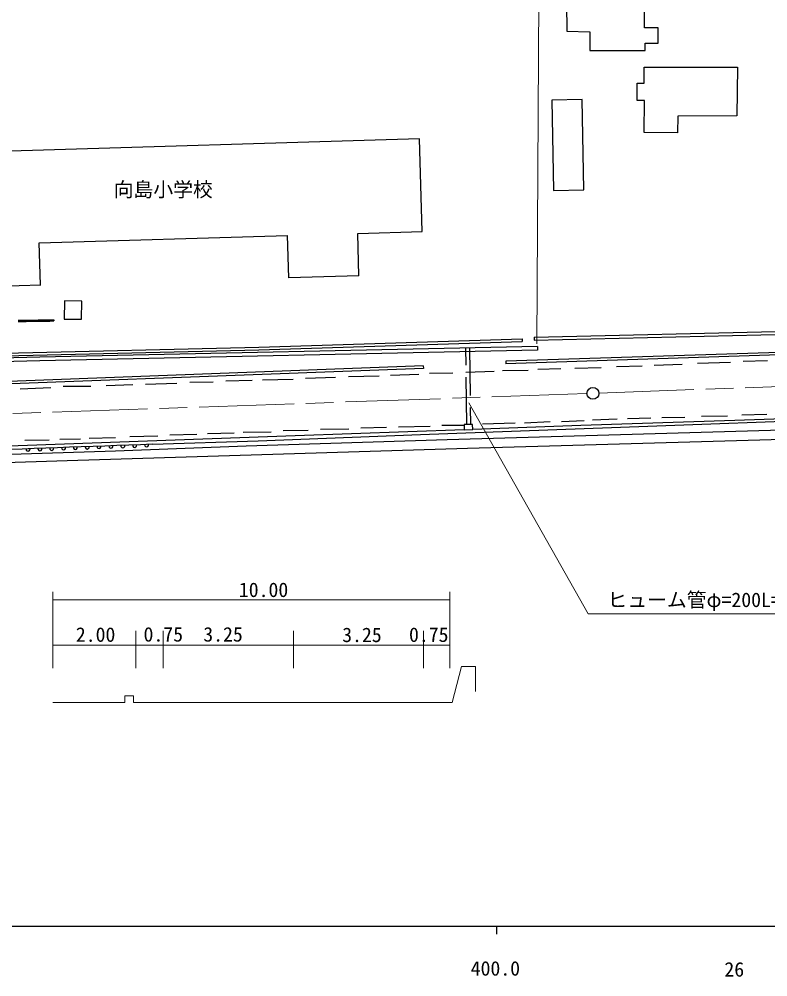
# Model space of a CAD drawing. Units: millimetres, scale not verified. Extents: x 40000 to 680000, y 20000 to 380000.
# Drawn here: x 407726 to 502238, y 198591 to 319507 of the extents above; entities that cross this region are included whole.
import ezdxf
from ezdxf.enums import TextEntityAlignment as Align

# ---------------------------------------------------------------- set-up
doc = ezdxf.new("R2010")
doc.units = ezdxf.units.MM
doc.header["$LTSCALE"] = 1000
doc.linetypes.add('CHAIN', pattern=[18.5, 12, -1.5, 3.5, -1.5])
doc.linetypes.add('DASHED', pattern=[7.5, 6, -1.5])
for name, color, linetype, lineweight in [('M-BGD', 7, 'Continuous', 25), ('M-BMK', 2, 'CHAIN', 13), ('M-BMK-SRVR', 3, 'Continuous', 25), ('M-STR-HTXT', 7, 'Continuous', 13), ('M-TTL-BAND', 7, 'Continuous', 25)]:
    doc.layers.add(name, color=color, linetype=linetype, lineweight=lineweight)
doc.layers.add('M-BMK-HTXT', color=7, linetype='Continuous')
doc.styles.add('ＭＳ ゴシック', font='')
doc.styles.get('ＭＳ ゴシック').set_extended_font_data('MS Gothic')

msp = doc.modelspace()

# ---------------------------------------------------------------- linework, layer by layer
at = {"layer": 'M-BGD'}
for p, q in [((478778, 309368), (474969, 309295)), ((474969, 309295), (475188, 297867)), ((478998, 297940), (478778, 309368)), ((458258, 304392), (405153, 302806)), ((458607, 292706), (458258, 304392)), ((475188, 297867), (478998, 297940)), ((450461, 292463), (458607, 292706)), ((410269, 291262), (441612, 292198)), ((441772, 286843), (441612, 292198)), ((450621, 287107), (450461, 292463)), ((410427, 285973), (410269, 291262)), ((450621, 287107), (441772, 286843)), ((350501, 284183), (410443, 285974)), ((413465, 283933), (413428, 281644)), ((415625, 283898), (413465, 283933)), ((415587, 281608), (415625, 283898)), ((407612, 281489), (408111, 281497)), ((407614, 281340), (408113, 281347)), ((408111, 281497), (408610, 281504)), ((408113, 281347), (408111, 281497)), ((408113, 281347), (408612, 281354)), ((408610, 281504), (409110, 281511)), ((408612, 281354), (408610, 281504)), ((408612, 281354), (409112, 281361)), ((409110, 281511), (409609, 281518)), ((409112, 281361), (409110, 281511)), ((409112, 281361), (409611, 281368)), ((409609, 281518), (410108, 281525)), ((409611, 281368), (409609, 281518)), ((409611, 281368), (410110, 281375)), ((410108, 281525), (410607, 281532)), ((410110, 281375), (410108, 281525)), ((410110, 281375), (410610, 281382)), ((410607, 281532), (411107, 281539)), ((410610, 281382), (410607, 281532)), ((410610, 281382), (411109, 281389)), ((411107, 281539), (411606, 281546)), ((411109, 281389), (411107, 281539)), ((411109, 281389), (411608, 281396)), ((411606, 281546), (412105, 281553)), ((411608, 281396), (411606, 281546)), ((411608, 281396), (412107, 281403)), ((412105, 281553), (412107, 281403)), ((413428, 281644), (415587, 281608)), ((472739, 279346), (507941, 280183)), ((471221, 279138), (471232, 278788)), ((473157, 278160), (473166, 277710)), ((509543, 277629), (469154, 276304)), ((509553, 277329), (469164, 276005)), ((458739, 275720), (458751, 275420)), ((469154, 276304), (469164, 276005)), ((483128, 275672), (486361, 275736)), ((487872, 275820), (491433, 275937)), ((493356, 276074), (497530, 276201)), ((499125, 276338), (502200, 276391)), ((449284, 274394), (453173, 274479)), ((454610, 274542), (458192, 274669)), ((459544, 274817), (462492, 274869)), ((464119, 274933), (467680, 275049)), ((468747, 275134), (471970, 275208)), ((473185, 275324), (476123, 275419)), ((477866, 275461), (481194, 275525)), ((418695, 273242), (422065, 273358)), ((423661, 273422), (427623, 273559)), ((429272, 273675), (432220, 273707)), ((433826, 273855), (437133, 273940)), ((438443, 273971), (442310, 274056)), ((443853, 274162), (447657, 274309)), ((407833, 272841), (411732, 272999)), ((413285, 273158), (416772, 273179)), ((470356, 268488), (466228, 268358)), ((474762, 268652), (471538, 268513)), ((479064, 268773), (476191, 268682)), ((483217, 268983), (480118, 268863)), ((487459, 269134), (484526, 269028)), ((491747, 269224), (488843, 269164)), ((497163, 269389), (493883, 269344)), ((502128, 269600), (498953, 269495)), ((434857, 267250), (431518, 267152)), ((439535, 267372), (436020, 267318)), ((444196, 267585), (441075, 267524)), ((449341, 267758), (445782, 267687)), ((454102, 267938), (450869, 267877)), ((459594, 268073), (455618, 268001)), ((461103, 268246), (463899, 268262)), ((464957, 268346), (463897, 268316)), ((463897, 268316), (463916, 267656)), ((463916, 267656), (464976, 267687)), ((464976, 267687), (464957, 268346)), ((411517, 266368), (408449, 266288)), ((415489, 266482), (412847, 266435)), ((419891, 266632), (416569, 266572)), ((425237, 266844), (421715, 266767)), ((430139, 267061), (426742, 266984)), ((408111, 265225), (406620, 265169)), ((409601, 265280), (408111, 265225)), ((411092, 265336), (409601, 265280)), ((412582, 265391), (411092, 265336)), ((414073, 265447), (412582, 265391)), ((415563, 265502), (414073, 265447)), ((417054, 265558), (415563, 265502)), ((418556, 265612), (417054, 265558)), ((420058, 265665), (418556, 265612)), ((421560, 265719), (420058, 265665)), ((423062, 265773), (421560, 265719)), ((424564, 265826), (423062, 265773))]:
    msp.add_line(p, q, dxfattribs=at)
at = {"layer": 'M-BGD', "linetype": 'DASHED'}
for p, q in [((464250, 268326), (464120, 277968)), ((464572, 277977), (464691, 268339))]:
    msp.add_line(p, q, dxfattribs=at)
at = {"layer": 'M-BGD'}
for points in [[(476778, 324969), (476852, 317983), (479757, 317919), (479780, 315542), (486771, 315554), (486738, 316493), (488389, 316468), (488389, 318396), (486687, 318405), (486614, 324403), (482332, 324365)], [(320790, 308488), (322109, 307122), (335521, 280165), (338567, 275886), (339472, 275467), (340455, 275316), (375548, 276170), (405905, 276997), (438003, 277749), (471232, 278788)], [(320803, 308978), (322398, 307327), (335822, 280345), (338798, 276164), (339574, 275805), (340477, 275666), (375539, 276520), (405896, 277347), (437993, 278099), (471221, 279138)], [(472739, 279346), (472736, 278961), (508500, 279811), (509383, 280083)], [(473157, 278160), (410338, 276822), (341494, 275069)], [(473166, 277710), (410348, 276372), (341505, 274619)], [(458739, 275720), (386303, 273013), (345477, 271518), (333822, 271148)], [(575924, 276202), (562127, 273908), (551355, 272455), (540392, 271241), (526566, 270106), (518408, 269586), (511647, 269309), (498086, 268842), (478628, 268201), (464976, 267687)], [(458751, 275420), (386314, 272713), (345488, 271218), (333832, 270848)], [(576280, 273598), (570091, 272529), (563378, 271460), (552811, 270018), (539135, 268601), (530309, 267755), (520089, 267034), (511462, 266661), (498284, 266264), (464310, 265285), (413774, 263732), (374438, 262495), (335407, 261152), (287863, 259717), (238126, 257960), (210787, 256960)], [(424564, 265826), (437903, 266259), (458388, 267083), (487100, 268117), (509859, 268950)], [(463916, 267656), (442567, 266900), (401736, 265433), (368758, 264140), (327943, 262678), (303597, 261805), (272175, 260925), (243462, 259888), (210749, 258679)], [(336623, 262020), (354540, 262633), (372735, 263296), (394924, 264102), (405274, 264540), (419883, 264993), (436377, 265643), (461759, 266432), (488018, 267211), (509854, 267844)]]:
    msp.add_lwpolyline(points, dxfattribs=at)
msp.add_lwpolyline([(498411, 313442), (498340, 307287), (490863, 307240), (490843, 305154), (486637, 305188), (486672, 309220), (485743, 309231), (485743, 311404), (486626, 311404), (486626, 313460)], close=True, dxfattribs=at)
for centre, radius, start, end in [((408858, 265206), 253, 171.42911, 12.83799), ((410348, 265261), 253, 171.42724, 12.83986), ((411839, 265317), 253, 171.42724, 12.83986), ((413329, 265372), 253, 171.42691, 12.83789), ((414820, 265428), 253, 171.42904, 12.83806), ((416310, 265483), 253, 171.42724, 12.83986), ((417807, 265539), 255, 171.76864, 12.3243), ((419309, 265593), 255, 171.76864, 12.3243), ((420810, 265647), 255, 171.76864, 12.3243), ((422312, 265700), 255, 171.76864, 12.3243), ((423814, 265754), 255, 171.76888, 12.32635)]:
    msp.add_arc(centre, radius, start, end, dxfattribs=at)
at = {"layer": 'M-BMK'}
for p, q in [((480902, 272288), (510155, 273369)), ((479403, 272234), (380985, 268803))]:
    msp.add_line(p, q, dxfattribs=at)
at = {"layer": 'M-BMK-SRVR'}
msp.add_circle((480152, 272260), 750, dxfattribs=at)
at = {"layer": 'M-STR-HTXT'}
for p, q in [((473434, 338791), (473087, 278531)), ((411974, 237547), (411974, 247211)), ((462084, 237547), (462084, 247211)), ((411974, 246211), (462084, 246211)), ((422467, 242272), (422467, 237547)), ((425907, 242272), (425907, 237547)), ((442355, 242272), (442355, 237547)), ((458758, 242272), (458758, 237547)), ((462084, 240466), (411974, 240466)), ((411965, 233235), (421084, 233235))]:
    msp.add_line(p, q, dxfattribs=at)
for points in [[(464490, 271085), (479559, 244434), (508595, 244434)], [(421084, 233235), (421084, 234066), (422172, 234066), (422172, 233235), (462368, 233235), (463557, 237778), (465340, 237778), (465340, 234623)]]:
    msp.add_lwpolyline(points, dxfattribs=at)
at = {"layer": 'M-TTL-BAND'}
for p, q in [((40000, 205000), (579000, 205000)), ((468000, 205000), (468000, 204000))]:
    msp.add_line(p, q, dxfattribs=at)

# ---------------------------------------------------------------- texts
at = {"layer": 'M-BMK-HTXT', "style": 'ＭＳ ゴシック'}
msp.add_text('向島小学校', height=1833, dxfattribs=at).set_placement((425914, 298000), align=Align.MIDDLE_CENTER)
at = {"layer": 'M-STR-HTXT', "style": 'ＭＳ ゴシック'}
for s, p in [('10.00', (438577, 247461)), ('ヒューム管φ=200L=9.6', (494804, 246195)), ('2.00', (417377, 241807)), ('0.75', (425923, 241835)), ('3.25', (433465, 241835)), ('3.25', (450999, 241772)), ('0.75', (459433, 241793))]:
    msp.add_text(s, height=1833, dxfattribs=at).set_placement(p, align=Align.MIDDLE_CENTER)
at = {"layer": 'M-TTL-BAND', "style": 'ＭＳ ゴシック'}
for s, p in [('400.0', (467844, 198195)), ('26', (498000, 198071))]:
    msp.add_text(s, height=1833, dxfattribs=at).set_placement(p, align=Align.BOTTOM_CENTER)

doc.saveas('drawing.dxf')
